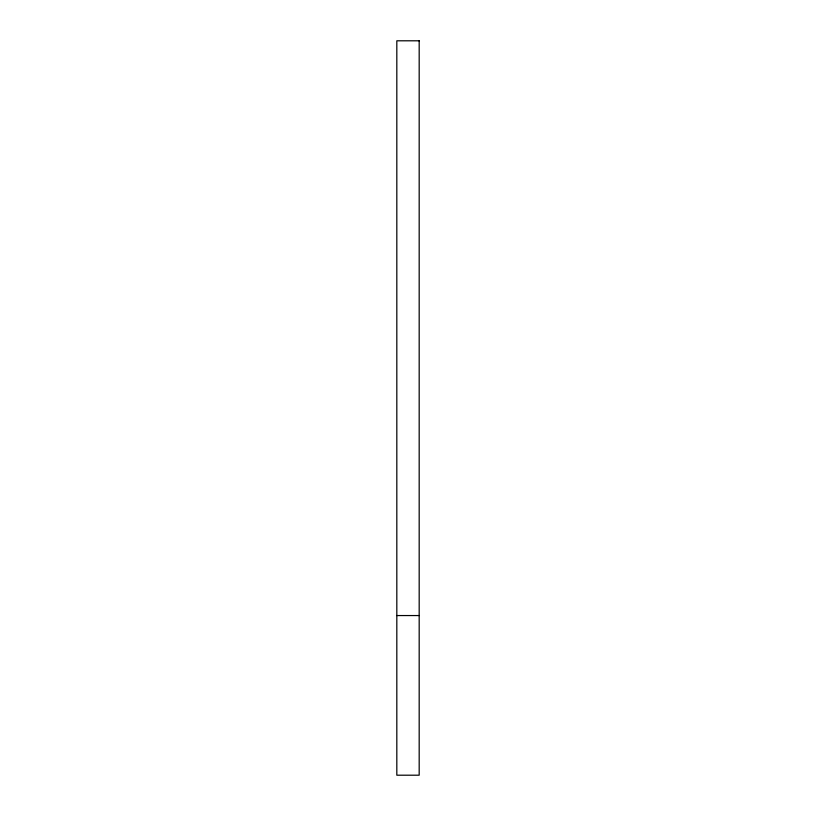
<?xml version="1.0" encoding="UTF-8"?>
<svg xmlns="http://www.w3.org/2000/svg" width="816" height="816" viewBox="0 0 816 816"><rect width="100%" height="100%" fill="white"/><g stroke="black" fill="none" stroke-linecap="round" stroke-linejoin="round"><path stroke-width="1.22" d="M396.821 615.55L419.179 615.55M419.179 40.8L396.821 40.8L396.821 775.2L419.179 775.2L419.179 40.8"/></g></svg>
